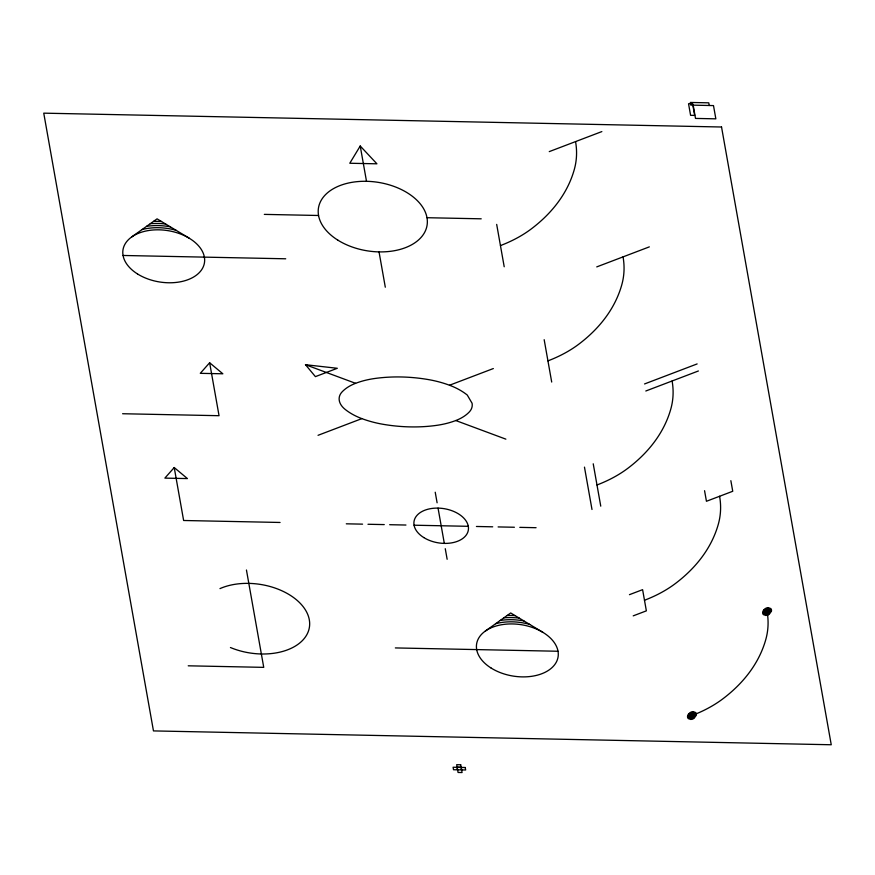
<?xml version="1.0" encoding="UTF-8"?>
<svg xmlns="http://www.w3.org/2000/svg" width="875" height="875" viewBox="0 0 875 875"><rect width="100%" height="100%" fill="white"/><g stroke="black" fill="none" stroke-linecap="round" stroke-linejoin="round"><path stroke-width="1.31" d="M360.227 146.005L349.792 163.253L376.906 163.811L360.227 146.005L366.505 181.3M209.639 362.753L200.277 373.33L222.841 373.789L209.639 362.753L219.045 415.702L122.609 413.733M174.223 467.545L164.861 478.122L187.425 478.581L174.223 467.545L183.63 520.494L280.066 522.462M131.633 236.983L157.073 218.859L189.153 238.164M485.275 631.105L510.705 612.97L542.784 632.286M549.259 151.616L601.847 131.589M596.75 266.897L649.337 246.87M318.041 435.312L361.867 418.622A76.967 48.541 9 0 0 383.086 424.298A116.266 73.325 9 0 0 436.417 425.392A76.967 48.541 9 0 0 455.777 420.536A49.142 30.997 9 0 0 469.339 411.917A23.308 14.7 9 0 0 472.095 403.288L467.272 395.052A52.183 32.911 9 0 0 449.509 385.241A76.967 48.541 9 0 0 428.28 379.564A116.266 73.325 9 0 0 374.948 378.47A76.967 48.541 9 0 0 355.589 383.316A49.142 30.997 9 0 0 342.038 391.945A23.308 14.7 9 0 0 345.133 409.38A49.142 30.997 9 0 0 361.867 418.622M449.509 385.241L493.336 368.55M644.547 383.95L697.134 363.923M645.805 391.005L698.392 370.978M629.453 594.672L642.6 589.663L646.363 610.848L633.216 615.858M264.327 214.386L318.544 215.491M426.989 217.711L481.217 218.816M123.047 255.467L285.72 258.792M346.292 523.819L362.567 524.147M367.981 524.267L384.256 524.595M389.67 524.705L405.945 525.033M414.072 525.208L468.3 526.312M476.427 526.477L492.702 526.816M498.116 526.925L514.391 527.253M519.805 527.363L536.08 527.702M395.347 647.927L558.02 651.252M188.234 665.809L263.736 667.362L246.444 570.008M457.133 767.167L461.125 767.255M305.495 364.711L337.312 368.288L315.405 376.633L305.495 364.711L355.589 383.316M455.777 420.536L505.87 439.152M709.231 105.481L708.761 102.834L690.331 102.452L690.802 105.098L713.497 105.591L715.848 118.836L695.516 118.42L693.164 105.175M730.855 480.67L732.736 491.269L706.442 501.277L704.561 490.689M593.228 463.794L600.753 506.155M584.467 467.13L591.992 509.491M544.173 339.686L551.698 382.047M496.683 224.405L504.208 266.766M435.225 492.22L437.106 502.808M438.047 508.113L444.325 543.408M445.266 548.702L447.147 559.289M379.039 251.902L385.306 287.208M461.223 767.419L461.672 769.902M457.089 767.331L457.527 769.814M219.975 588.612A54.994 34.683 9 0 1 291.791 596.291A54.994 34.683 9 0 1 300.048 642.742A54.994 34.683 9 0 1 230.431 647.522M150.281 223.694A51.144 32.255 9 0 1 165.627 224.011M142.013 229.589A44.538 28.087 9 0 1 176.061 230.289M153.552 221.364A54.436 34.333 9 0 1 161.503 221.528M146.584 226.33A47.841 30.177 9 0 1 170.286 226.811M500.227 620.452A47.841 30.177 9 0 1 523.928 620.933M507.183 615.486A54.436 34.333 9 0 1 515.145 615.65M495.644 623.711A44.538 28.087 9 0 1 529.692 624.411M503.913 617.816A51.144 32.255 9 0 1 519.258 618.122M691.961 715.531A153.923 97.081 9 0 0 723.133 698.622A232.542 146.65 9 0 0 765.778 639.57A153.923 97.081 9 0 0 767.069 611.548M644.481 600.261A153.923 97.081 9 0 0 675.642 583.341A232.542 146.65 9 0 0 718.298 524.289A153.923 97.081 9 0 0 719.589 496.278M596.991 484.98A153.923 97.081 9 0 0 628.163 468.059A232.542 146.65 9 0 0 670.808 409.008A153.923 97.081 9 0 0 672.098 380.997M547.936 360.872A153.923 97.081 9 0 0 579.108 343.952A232.542 146.65 9 0 0 621.753 284.911A153.923 97.081 9 0 0 623.044 256.889M500.445 245.591A153.923 97.081 9 0 0 531.617 228.67A232.542 146.65 9 0 0 574.262 169.63A153.923 97.081 9 0 0 575.553 141.608M690.233 715.641L690.495 716.756L692.212 716.953L693.722 714.864L691.709 714.12L690.233 715.641M691.097 715.586C692.519 718.08 693.438 712.808 691.097 715.586M765.341 611.658L765.603 612.773L767.32 612.97L768.83 610.881L766.817 610.138L765.341 611.658M766.205 611.603C767.627 614.097 768.545 608.825 766.205 611.603M688.417 714.219L687.652 715.805A7.7 4.856 9 0 0 687.586 717.205A5.217 3.292 9 0 0 688.286 718.594L690.714 719.436A4.911 3.095 9 0 0 692.595 719.064A7.7 4.856 9 0 0 694.148 718.222L696.281 715.269A7.7 4.856 9 0 0 696.347 713.869A4.911 3.095 9 0 0 695.691 712.556L693.208 711.637A4.911 3.095 9 0 0 691.338 712.009A7.7 4.856 9 0 0 689.784 712.852L688.417 714.219M689.128 714.481L688.516 715.75A6.158 3.883 9 0 0 688.461 716.877A4.178 2.636 9 0 0 689.019 717.981L690.966 718.659A3.927 2.483 9 0 0 692.464 718.364A6.158 3.883 9 0 0 693.711 717.686L695.417 715.323A6.158 3.883 9 0 0 695.472 714.197A3.927 2.483 9 0 0 694.936 713.158L692.956 712.414A3.927 2.483 9 0 0 691.458 712.709A6.158 3.883 9 0 0 690.211 713.388L689.128 714.481M689.839 714.744L689.369 715.695A4.616 2.909 9 0 0 689.336 716.538A3.128 1.98 9 0 0 689.752 717.369L691.217 717.872A2.953 1.859 9 0 0 692.344 717.653A4.616 2.909 9 0 0 693.273 717.15L694.553 715.378A4.616 2.909 9 0 0 694.597 714.536A2.953 1.859 9 0 0 694.192 713.748L692.716 713.202A2.953 1.859 9 0 0 691.589 713.42A4.616 2.909 9 0 0 690.648 713.923L689.839 714.744M763.525 610.236L762.759 611.822A7.7 4.856 9 0 0 762.694 613.222A5.217 3.292 9 0 0 763.394 614.611L765.822 615.453A4.911 3.095 9 0 0 767.703 615.081A7.7 4.856 9 0 0 769.256 614.239L771.389 611.286A7.7 4.856 9 0 0 771.455 609.886A4.911 3.095 9 0 0 770.788 608.573L768.316 607.655A4.911 3.095 9 0 0 766.445 608.027A7.7 4.856 9 0 0 764.881 608.869L763.525 610.236M764.236 610.498L763.612 611.767A6.158 3.883 9 0 0 763.569 612.894A4.178 2.636 9 0 0 764.127 613.998L766.073 614.677A3.927 2.483 9 0 0 767.572 614.381A6.158 3.883 9 0 0 768.819 613.703L770.525 611.341A6.158 3.883 9 0 0 770.58 610.214A3.927 2.483 9 0 0 770.044 609.175L768.064 608.431A3.927 2.483 9 0 0 766.566 608.727A6.158 3.883 9 0 0 765.319 609.405L764.236 610.498M764.947 610.761L764.477 611.712A4.616 2.909 9 0 0 764.444 612.555A3.128 1.98 9 0 0 764.859 613.386L766.325 613.889A2.953 1.859 9 0 0 767.452 613.67A4.616 2.909 9 0 0 768.381 613.167L769.661 611.395A4.616 2.909 9 0 0 769.705 610.553A2.953 1.859 9 0 0 769.3 609.766L767.823 609.219A2.953 1.859 9 0 0 766.697 609.438A4.616 2.909 9 0 0 765.756 609.941L764.947 610.761M692.606 103.819L688.538 103.731L690.594 115.325L694.663 115.402L692.606 103.819M721.536 127.006L43.75 113.159L153.464 730.909L831.25 744.756L721.536 127.006M460.688 764.761L456.684 764.684L458.073 772.461L462.066 772.548L460.688 764.761M465.216 767.495L453.097 767.244L453.534 769.737L465.664 769.978L465.216 767.495M137.528 273.962A41.245 26.009 9 0 0 204.061 264.556A41.245 26.009 9 0 0 149.559 230.377A41.245 26.009 9 0 0 137.528 273.962M491.17 668.084A41.245 26.009 9 0 0 557.692 658.678A41.245 26.009 9 0 0 503.191 624.488A41.245 26.009 9 0 0 491.17 668.084M423.73 537.534A27.497 17.336 9 0 0 468.081 531.267A27.497 17.336 9 0 0 431.747 508.473A27.497 17.336 9 0 0 423.73 537.534M337.859 240.155A54.994 34.683 9 0 0 426.562 227.609A54.994 34.683 9 0 0 353.894 182.033A54.994 34.683 9 0 0 337.859 240.155"/></g></svg>
